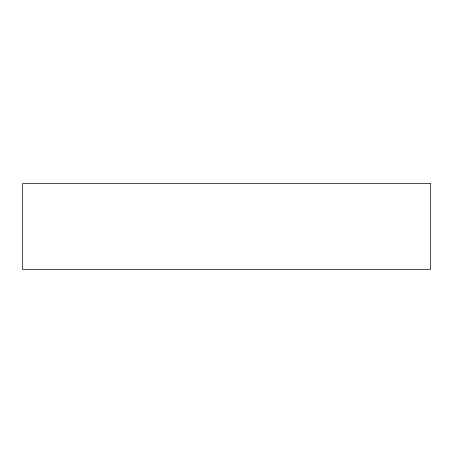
<?xml version="1.0" encoding="UTF-8"?>
<svg xmlns="http://www.w3.org/2000/svg" width="453" height="453" viewBox="0 0 453 453"><rect width="100%" height="100%" fill="white"/><g stroke="black" fill="none" stroke-linecap="round" stroke-linejoin="round"><path stroke-width="0.68" d="M430.35 183.584L22.65 183.584L22.65 269.416L430.35 269.416L430.35 183.584"/></g></svg>
